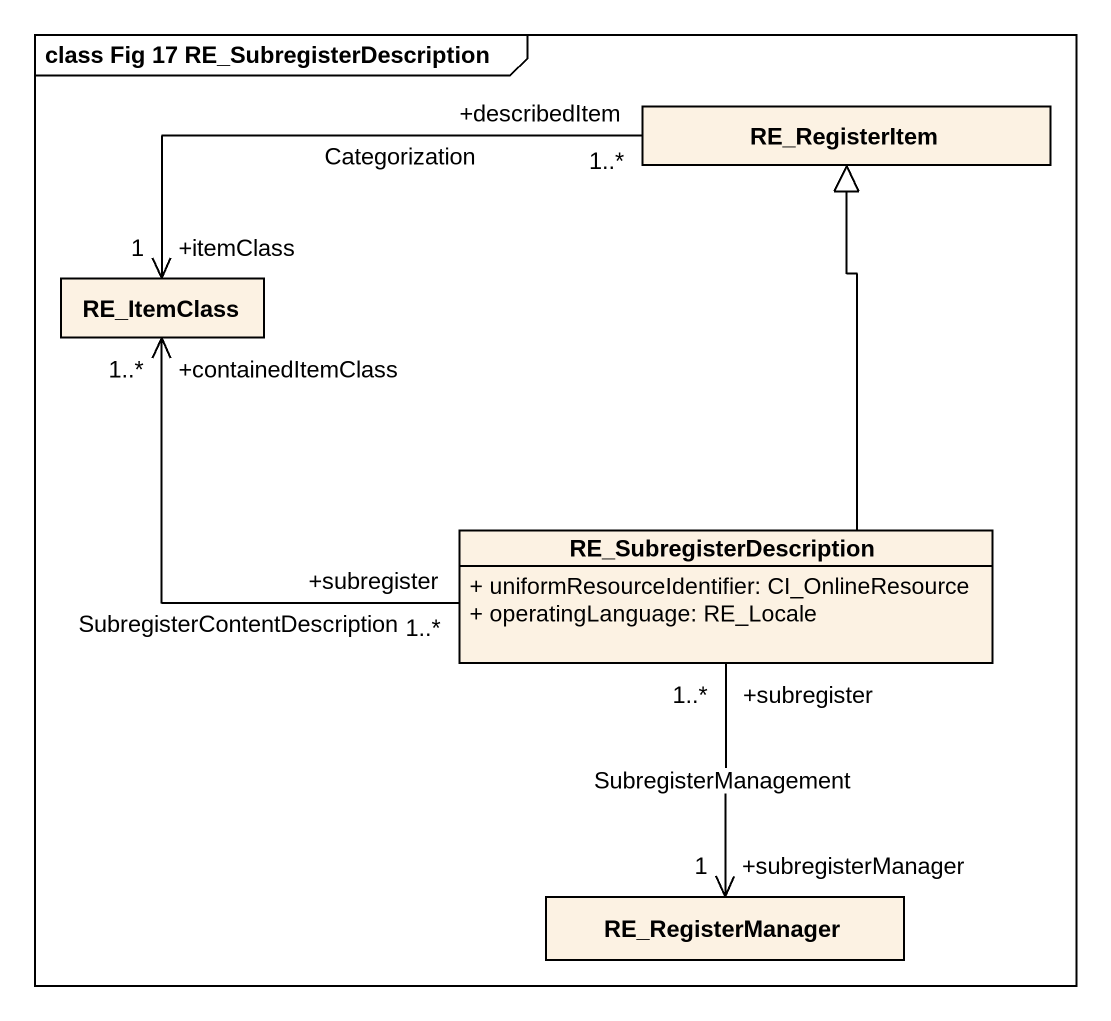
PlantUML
@startuml
mainframe class Fig 17 RE_SubregisterDescription
hide circle
hide empty members
skinparam classAttributeIconSize 0
class RE_RegisterItem
class RE_ItemClass
class RE_SubregisterDescription {
  + uniformResourceIdentifier: CI_OnlineResource
  + operatingLanguage: RE_Locale
}
class RE_RegisterManager
RE_RegisterItem "+describedItem\n1..*" -left-> "+itemClass\n1" RE_ItemClass : Categorization
RE_SubregisterDescription -up-|> RE_RegisterItem
RE_SubregisterDescription "+subregister\n1..*" -left-> "+containedItemClass\n1..*" RE_ItemClass : SubregisterContentDescription
RE_SubregisterDescription "+subregister\n1..*" --> "+subregisterManager\n1" RE_RegisterManager : SubregisterManagement
@enduml
